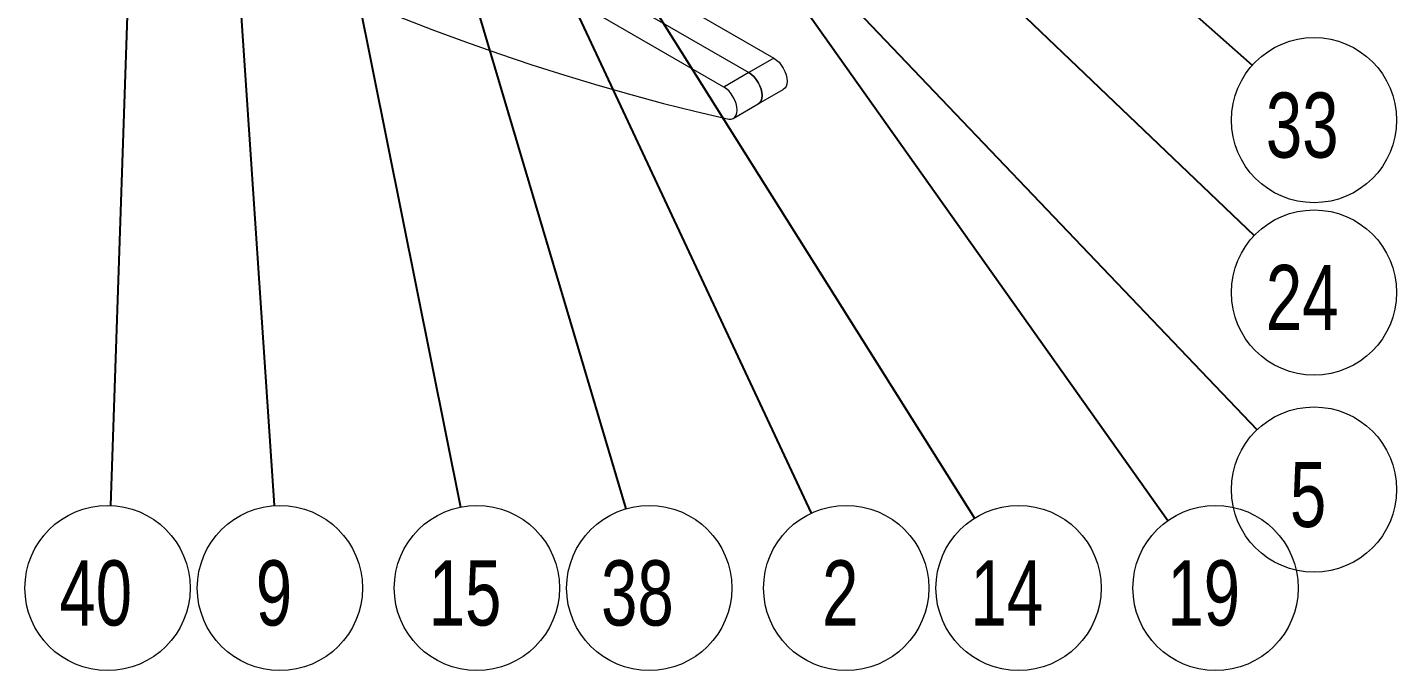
# Model space of a CAD drawing. Header units: millimetres. Extents: x 32 to 249, y 39 to 190.
# Drawn here: x 90 to 163.5, y 39.5 to 74 of the extents above; entities that cross this region are included whole.
import ezdxf

# ---------------------------------------------------------------- set-up
doc = ezdxf.new("R2010")
doc.units = ezdxf.units.MM
doc.styles.add('SLDTEXTSTYLE0', font='TXT', dxfattribs={"width": 0.75})
doc.dimstyles.new('SLDDIMSTYLE0', dxfattribs={"dimtxt": 0, "dimasz": 3.302, "dimexe": 0, "dimexo": 0.0625, "dimgap": 0, "dimtad": 0, "dimtih": 1, "dimtoh": 1, "dimdec": 0, "dimrnd": 1e-09, "dimzin": 0, "dimdsep": 46, "dimtxsty": 'Standard', "dimsah": 1, "dimcen": 0.09, "dimadec": 0, "dimazin": 0, "dimtfac": 3.302, "dimtdec": 0, "dimtofl": 0, "dimtmove": 0, "dimatfit": 3, "dimfxl": 1, "dimfrac": 2, "dimtolj": 1, "dimtzin": 0, "dimarcsym": 0})

# ---------------------------------------------------------------- blocks, each defined once
blk = doc.blocks.new('SW_NOTE_24')
at = {"color": 0, "linetype": 'Continuous', "lineweight": 0}
blk.add_circle((3.316, -2.946), 4.436, dxfattribs=at)
at = {"color": 0, "linetype": 'Continuous', "lineweight": 0, "insert": (0.73, -1.461), "char_height": 3.5, "attachment_point": 1, "style": 'SLDTEXTSTYLE0'}
blk.add_mtext('33', dxfattribs=at)
blk = doc.blocks.new('SW_NOTE_25')
at = {"color": 0, "linetype": 'Continuous', "lineweight": 0}
blk.add_circle((3.208, -3.064), 4.436, dxfattribs=at)
at = {"color": 0, "linetype": 'Continuous', "lineweight": 0, "insert": (0.621, -1.579), "char_height": 3.5, "attachment_point": 1, "style": 'SLDTEXTSTYLE0'}
blk.add_mtext('24', dxfattribs=at)
blk = doc.blocks.new('SW_NOTE_26')
at = {"color": 0, "linetype": 'Continuous', "lineweight": 0}
blk.add_circle((3.062, -3.21), 4.436, dxfattribs=at)
at = {"color": 0, "linetype": 'Continuous', "lineweight": 0, "insert": (1.768, -1.725), "char_height": 3.5, "attachment_point": 1, "style": 'SLDTEXTSTYLE0'}
blk.add_mtext('5', dxfattribs=at)
blk = doc.blocks.new('SW_NOTE_27')
at = {"color": 0, "linetype": 'Continuous', "lineweight": 0}
blk.add_circle((2.566, -3.619), 4.436, dxfattribs=at)
at = {"color": 0, "linetype": 'Continuous', "lineweight": 0, "insert": (-0.021, -2.133), "char_height": 3.5, "attachment_point": 1, "style": 'SLDTEXTSTYLE0'}
blk.add_mtext('19', dxfattribs=at)
blk = doc.blocks.new('SW_NOTE_28')
at = {"color": 0, "linetype": 'Continuous', "lineweight": 0}
blk.add_circle((2.361, -3.755), 4.436, dxfattribs=at)
at = {"color": 0, "linetype": 'Continuous', "lineweight": 0, "insert": (-0.225, -2.27), "char_height": 3.5, "attachment_point": 1, "style": 'SLDTEXTSTYLE0'}
blk.add_mtext('14', dxfattribs=at)
blk = doc.blocks.new('SW_NOTE_29')
at = {"color": 0, "linetype": 'Continuous', "lineweight": 0}
blk.add_circle((1.88, -4.018), 4.436, dxfattribs=at)
at = {"color": 0, "linetype": 'Continuous', "lineweight": 0, "insert": (0.587, -2.532), "char_height": 3.5, "attachment_point": 1, "style": 'SLDTEXTSTYLE0'}
blk.add_mtext('2', dxfattribs=at)
blk = doc.blocks.new('SW_NOTE_30')
at = {"color": 0, "linetype": 'Continuous', "lineweight": 0}
blk.add_circle((1.262, -4.253), 4.436, dxfattribs=at)
at = {"color": 0, "linetype": 'Continuous', "lineweight": 0, "insert": (-1.324, -2.767), "char_height": 3.5, "attachment_point": 1, "style": 'SLDTEXTSTYLE0'}
blk.add_mtext('38', dxfattribs=at)
blk = doc.blocks.new('SW_NOTE_31')
at = {"color": 0, "linetype": 'Continuous', "lineweight": 0}
blk.add_circle((0.874, -4.349), 4.436, dxfattribs=at)
at = {"color": 0, "linetype": 'Continuous', "lineweight": 0, "insert": (-1.712, -2.863), "char_height": 3.5, "attachment_point": 1, "style": 'SLDTEXTSTYLE0'}
blk.add_mtext('15', dxfattribs=at)
blk = doc.blocks.new('SW_NOTE_32')
at = {"color": 0, "linetype": 'Continuous', "lineweight": 0}
blk.add_circle((0.3, -4.426), 4.436, dxfattribs=at)
at = {"color": 0, "linetype": 'Continuous', "lineweight": 0, "insert": (-0.993, -2.94), "char_height": 3.5, "attachment_point": 1, "style": 'SLDTEXTSTYLE0'}
blk.add_mtext('9', dxfattribs=at)
blk = doc.blocks.new('SW_NOTE_33')
at = {"color": 0, "linetype": 'Continuous', "lineweight": 0}
blk.add_circle((-0.152, -4.433), 4.436, dxfattribs=at)
at = {"color": 0, "linetype": 'Continuous', "lineweight": 0, "insert": (-2.738, -2.948), "char_height": 3.5, "attachment_point": 1, "style": 'SLDTEXTSTYLE0'}
blk.add_mtext('40', dxfattribs=at)

msp = doc.modelspace()

# ---------------------------------------------------------------- linework, layer by layer
at = {"color": 7, "linetype": 'Continuous', "lineweight": 15}
for p, q in [((127.366, 70.797), (50.999, 114.883)), ((122.99, 76.425), (130.053, 72.348)), ((121.647, 75.65), (128.71, 71.572)), ((130.053, 72.348), (128.71, 71.572)), ((128.71, 71.572), (127.366, 70.797)), ((129.21, 69.89), (130.553, 70.665)), ((127.866, 69.114), (129.21, 69.89))]:
    msp.add_line(p, q, dxfattribs=at)
at = {"color": 7, "linetype": 'Continuous', "lineweight": 15, "flags": 128}
for points in [[(89.938, 84.241), (91.76, 83.213), (93.58, 82.215), (95.4, 81.247), (97.219, 80.308), (99.036, 79.4), (100.852, 78.521), (102.665, 77.673), (104.476, 76.856), (106.283, 76.069), (108.088, 75.313), (109.889, 74.588), (111.685, 73.895), (113.478, 73.232), (115.266, 72.601), (117.049, 72.001), (118.826, 71.433), (120.598, 70.897), (122.364, 70.393), (124.124, 69.92), (125.877, 69.48), (127.622, 69.071)], [(130.053, 72.348), (130.192, 72.252), (130.326, 72.127), (130.449, 71.98), (130.556, 71.815), (130.644, 71.639), (130.709, 71.458), (130.748, 71.281), (130.76, 71.113), (130.745, 70.962), (130.702, 70.832), (130.634, 70.731), (130.553, 70.665)], [(128.71, 71.572), (128.849, 71.476), (128.982, 71.352), (129.105, 71.204), (129.213, 71.039), (129.301, 70.863), (129.366, 70.683), (129.405, 70.505), (129.417, 70.337), (129.401, 70.186), (129.359, 70.057), (129.291, 69.955), (129.21, 69.89)], [(129.21, 69.89), (129.291, 69.955), (129.359, 70.057), (129.401, 70.186), (129.417, 70.337), (129.405, 70.505), (129.366, 70.683), (129.301, 70.863), (129.213, 71.039), (129.105, 71.204), (128.982, 71.352), (128.849, 71.476), (128.71, 71.572)], [(127.622, 69.071), (127.747, 69.072), (127.857, 69.109), (127.947, 69.179), (128.015, 69.281), (128.058, 69.41), (128.073, 69.562), (128.061, 69.729), (128.022, 69.907), (127.957, 70.087), (127.869, 70.264), (127.762, 70.429), (127.639, 70.576), (127.505, 70.701), (127.366, 70.797)]]:
    msp.add_lwpolyline(points, dxfattribs=at)

# ---------------------------------------------------------------- block references
at = {"color": 7, "linetype": 'Continuous', "lineweight": 0}
for name, p in [('SW_NOTE_24', (155.745, 71.967)), ('SW_NOTE_25', (155.853, 62.827)), ('SW_NOTE_26', (155.999, 52.393)), ('SW_NOTE_33', (94.41, 48.326)), ('SW_NOTE_32', (103.216, 48.319)), ('SW_NOTE_31', (113.221, 48.242)), ('SW_NOTE_30', (122.091, 48.146)), ('SW_NOTE_29', (132.053, 47.911)), ('SW_NOTE_28', (140.83, 47.648)), ('SW_NOTE_27', (151.205, 47.512))]:
    msp.add_blockref(name, p, dxfattribs=at)

# ---------------------------------------------------------------- leaders
for points in [[(98.758, 114.121), (103.216, 48.319)], [(96.589, 111.762), (94.41, 48.326)], [(101.334, 110.463), (140.83, 47.648)], [(100.773, 110.158), (113.221, 48.242)], [(91.545, 107.156), (65.62, 47.956)], [(92.961, 101.868), (75.772, 48.118)], [(114.787, 98.879), (151.205, 47.512)], [(109.322, 96.481), (132.053, 47.911)], [(107.978, 95.706), (122.091, 48.146)], [(123.189, 94.028), (155.853, 62.827)], [(133.487, 91.739), (155.745, 71.967)], [(130.45, 79.18), (155.999, 52.393)]]:
    msp.add_leader(points, dimstyle='SLDDIMSTYLE0', dxfattribs=at)

doc.saveas('drawing.dxf')
